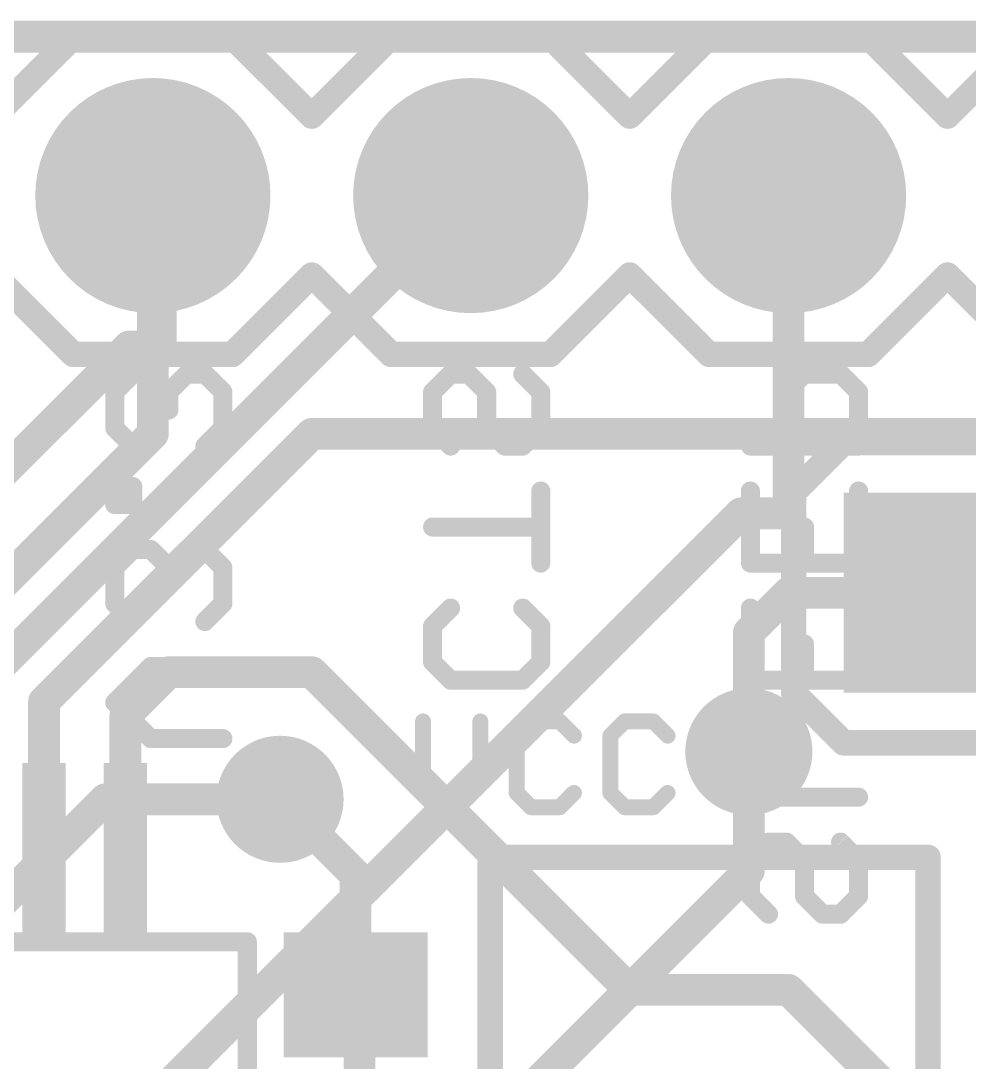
# Model space of a CAD drawing. Extents: x -17 to 90, y -12 to 22.
# Drawn here: x 16.72 to 24.3, y 13.39 to 21.72 of the extents above; entities that cross this region are included whole.
import ezdxf

# ---------------------------------------------------------------- set-up
doc = ezdxf.new("R2010")
doc.units = 0
for name, color, linetype in [('1', 12, 'CONTINUOUS'), ('16', 132, 'CONTINUOUS'), ('17', 110, 'CONTINUOUS'), ('18', 110, 'CONTINUOUS'), ('20', 53, 'CONTINUOUS'), ('21', 41, 'CONTINUOUS'), ('22', 40, 'CONTINUOUS'), ('51', 53, 'CONTINUOUS')]:
    doc.layers.add(name, color=color, linetype=linetype)

# ---------------------------------------------------------------- blocks, each defined once
blk = doc.blocks.new('RECT')
blk.add_solid([(-0.5, -0.5), (0.5, -0.5), (-0.5, 0.5), (0.5, 0.5)])
blk = doc.blocks.new('ROUNDP')
at = {"const_width": 0.5}
blk.add_lwpolyline([(0, -0.25, 1), (0, 0.25, 1), (0, -0.25)], format="xyb", dxfattribs=at)
blk = doc.blocks.new('ROUNDV')
at = {"const_width": 0.5}
blk.add_lwpolyline([(0, -0.25, 1), (0, 0.25, 1), (0, -0.25)], format="xyb", dxfattribs=at)

msp = doc.modelspace()

# ---------------------------------------------------------------- linework, layer by layer
at = {"layer": '1', "const_width": 0.254}
for points in [[(1.27, 21.59), (31.75, 21.59)], [(17.78, 18.415), (17.78, 20.32)], [(17.78, 18.415), (16.26, 16.895)], [(16.91, 16.275), (19.05, 18.415)], [(19.05, 18.415), (27.94, 18.415)], [(22.86, 17.145), (22.5425, 16.8275)], [(22.86, 17.145), (24, 17.145)], [(22.5425, 16.8275), (22.5425, 15.875)], [(17.56, 16.163), (17.907, 16.51)], [(17.907, 16.51), (19.05, 16.51)], [(21.59, 13.97), (19.05, 16.51)], [(16.91, 15.086), (16.91, 16.275)], [(17.56, 15.086), (17.56, 16.163)], [(19.4, 14.89), (18.796, 15.494)], [(19.4, 13.93), (19.4, 14.89)], [(22.86, 13.97), (21.59, 13.97)], [(24.13, 12.7), (22.86, 13.97)], [(19.431, 13.899), (19.4, 13.93)], [(19.431, 12.7), (19.431, 13.899)]]:
    msp.add_lwpolyline(points, dxfattribs=at)
at = {"layer": '1', "const_width": 0.127}
for points in [[(17.8435, 20.32, 1), (17.7165, 20.32)], [(17.8249, 18.3701, 1), (17.7351, 18.4599)], [(19.05, 18.4785, 1), (19.05, 18.3515)], [(19.0949, 18.3701, 1), (19.0051, 18.4599)], [(17.7165, 18.415, 1), (17.8435, 18.415)], [(22.86, 17.2085, 1), (22.86, 17.0815)], [(22.9049, 17.1001, 1), (22.8151, 17.1899)], [(24, 17.0815, 1), (24, 17.2085)], [(22.606, 16.8275, 1), (22.479, 16.8275)], [(22.4976, 16.8724, 1), (22.5874, 16.7826)], [(17.907, 16.5735, 1), (17.907, 16.4465)], [(17.9519, 16.4651, 1), (17.8621, 16.5549)], [(19.0949, 16.5549, 1), (19.0051, 16.4651)], [(19.05, 16.4465, 1), (19.05, 16.5735)], [(16.9735, 16.275, 1), (16.8465, 16.275)], [(16.8651, 16.3199, 1), (16.9549, 16.2301)], [(17.6235, 16.163, 1), (17.4965, 16.163)], [(17.5151, 16.2079, 1), (17.6049, 16.1181)], [(22.479, 15.875, 1), (22.606, 15.875)], [(18.8409, 15.5389, 1), (18.7511, 15.4491)], [(16.8465, 15.086, 1), (16.9735, 15.086)], [(17.4965, 15.086, 1), (17.6235, 15.086)], [(19.4635, 14.89, 1), (19.3365, 14.89)], [(19.3551, 14.8451, 1), (19.4449, 14.9349)], [(21.59, 14.0335, 1), (21.59, 13.9065)], [(21.5451, 13.9251, 1), (21.6349, 14.0149)], [(22.9049, 14.0149, 1), (22.8151, 13.9251)], [(22.86, 13.9065, 1), (22.86, 14.0335)], [(19.4449, 13.9749, 1), (19.3551, 13.8851)], [(19.3365, 13.93, 1), (19.4635, 13.93)], [(19.4945, 13.899, 1), (19.3675, 13.899)], [(19.3861, 13.8541, 1), (19.4759, 13.9439)]]:
    msp.add_lwpolyline(points, format="xyb", dxfattribs=at)
at = {"layer": '16', "const_width": 0.254}
for points in [[(1.27, 21.59), (31.75, 21.59)], [(20.32, 20.32), (12.954, 12.954)], [(17.8435, 20.2565), (17.78, 20.32)], [(22.86, 20.32), (22.86, 17.78)], [(17.8435, 19.1135), (17.8435, 20.2565)], [(17.5895, 19.1135), (7.874, 9.398)], [(17.8435, 19.1135), (17.5895, 19.1135)], [(22.479, 17.78), (16.002, 11.303)], [(22.86, 17.78), (22.479, 17.78)], [(22.5425, 14.9225), (22.5425, 15.875)], [(17.399, 15.494), (14.605, 12.7)], [(18.796, 15.494), (17.399, 15.494)], [(22.5425, 14.9225), (20.32, 12.7)]]:
    msp.add_lwpolyline(points, dxfattribs=at)
at = {"layer": '16', "const_width": 0.127}
for points in [[(17.8249, 20.3649, 1), (17.7351, 20.2751)], [(20.3649, 20.2751, 1), (20.2751, 20.3649)], [(22.9235, 20.32, 1), (22.7965, 20.32)], [(17.907, 20.2565, 1), (17.78, 20.2565)], [(17.7986, 20.2116, 1), (17.8884, 20.3014)], [(17.5895, 19.177, 1), (17.5895, 19.05)], [(17.6344, 19.0686, 1), (17.5446, 19.1584)], [(17.8435, 19.05, 1), (17.8435, 19.177)], [(17.78, 19.1135, 1), (17.907, 19.1135)], [(22.479, 17.8435, 1), (22.479, 17.7165)], [(22.5239, 17.7351, 1), (22.4341, 17.8249)], [(22.86, 17.7165, 1), (22.86, 17.8435)], [(22.7965, 17.78, 1), (22.9235, 17.78)], [(22.606, 15.875, 1), (22.479, 15.875)], [(17.399, 15.5575, 1), (17.399, 15.4305)], [(17.4439, 15.4491, 1), (17.3541, 15.5389)], [(18.796, 15.4305, 1), (18.796, 15.5575)], [(22.479, 14.9225, 1), (22.606, 14.9225)], [(22.5874, 14.8776, 1), (22.4976, 14.9674)]]:
    msp.add_lwpolyline(points, format="xyb", dxfattribs=at)
at = {"layer": '20', "const_width": 0.2032}
msp.add_lwpolyline([(1.27, 21.59), (31.75, 21.59)], dxfattribs=at)
at = {"layer": '21'}
for points, const_width in [([(16.51, 20.955), (17.145, 21.59)], 0.2032), ([(17.145, 21.59), (18.415, 21.59)], 0.2032), ([(18.415, 21.59), (19.05, 20.955)], 0.2032), ([(19.05, 20.955), (19.685, 21.59)], 0.2032), ([(19.685, 21.59), (20.955, 21.59)], 0.2032), ([(20.955, 21.59), (21.59, 20.955)], 0.2032), ([(22.225, 21.59), (21.59, 20.955)], 0.2032), ([(22.225, 21.59), (23.495, 21.59)], 0.2032), ([(23.495, 21.59), (24.13, 20.955)], 0.2032), ([(24.765, 21.59), (24.13, 20.955)], 0.2032), ([(17.145, 19.05), (16.51, 19.685)], 0.2032), ([(19.05, 19.685), (18.415, 19.05)], 0.2032), ([(19.685, 19.05), (19.05, 19.685)], 0.2032), ([(21.59, 19.685), (20.955, 19.05)], 0.2032), ([(21.59, 19.685), (22.225, 19.05)], 0.2032), ([(24.13, 19.685), (23.495, 19.05)], 0.2032), ([(24.13, 19.685), (24.765, 19.05)], 0.2032), ([(18.415, 19.05), (17.145, 19.05)], 0.2032), ([(20.955, 19.05), (19.685, 19.05)], 0.2032), ([(23.495, 19.05), (22.225, 19.05)], 0.2032), ([(23.3, 18.345), (22.9, 17.945)], 0.2032), ([(24.4, 18.345), (23.3, 18.345)], 0.2032), ([(22.9, 17.945), (22.9, 16.345)], 0.2032), ([(22.9, 16.345), (23.3, 15.945)], 0.2032), ([(19.939, 16.1169), (19.939, 15.6593)], 0.127), ([(20.3966, 15.6593), (20.3966, 16.1169)], 0.127), ([(20.8018, 16.1169), (20.6874, 16.0025)], 0.127), ([(21.0306, 16.1169), (20.8018, 16.1169)], 0.127), ([(21.145, 16.0025), (21.0306, 16.1169)], 0.127), ([(21.5502, 16.1169), (21.4358, 16.0025)], 0.127), ([(21.779, 16.1169), (21.5502, 16.1169)], 0.127), ([(21.8934, 16.0025), (21.779, 16.1169)], 0.127), ([(20.6874, 16.0025), (20.6874, 15.5449)], 0.127), ([(21.4358, 16.0025), (21.4358, 15.5449)], 0.127), ([(23.3, 15.945), (24.4, 15.945)], 0.2032), ([(19.939, 15.6593), (20.1678, 15.4305)], 0.127), ([(20.1678, 15.4305), (20.3966, 15.6593)], 0.127), ([(20.6874, 15.5449), (20.8018, 15.4305)], 0.127), ([(21.0306, 15.4305), (21.145, 15.5449)], 0.127), ([(21.4358, 15.5449), (21.5502, 15.4305)], 0.127), ([(21.779, 15.4305), (21.8934, 15.5449)], 0.127), ([(20.8018, 15.4305), (21.0306, 15.4305)], 0.127), ([(21.5502, 15.4305), (21.779, 15.4305)], 0.127), ([(23.975, 15.03), (20.475, 15.03)], 0.2032), ([(20.475, 15.03), (20.475, 7.83)], 0.2032), ([(23.975, 7.83), (23.975, 15.03)], 0.2032), ([(8.135, 14.355), (18.535, 14.355)], 0.1524), ([(18.535, 14.355), (18.535, 8.505)], 0.1524)]:
    msp.add_lwpolyline(points, dxfattribs=dict(at, const_width=const_width))
for points, const_width in [([(17.145, 21.6408, 1), (17.145, 21.5392)], 0.1016), ([(17.1809, 21.5541, 1), (17.1091, 21.6259)], 0.1016), ([(18.4509, 21.6259, 1), (18.3791, 21.5541)], 0.1016), ([(18.415, 21.5392, 1), (18.415, 21.6408)], 0.1016), ([(19.685, 21.6408, 1), (19.685, 21.5392)], 0.1016), ([(19.7209, 21.5541, 1), (19.6491, 21.6259)], 0.1016), ([(20.9909, 21.6259, 1), (20.9191, 21.5541)], 0.1016), ([(20.955, 21.5392, 1), (20.955, 21.6408)], 0.1016), ([(22.225, 21.6408, 1), (22.225, 21.5392)], 0.1016), ([(22.2609, 21.5541, 1), (22.1891, 21.6259)], 0.1016), ([(23.5309, 21.6259, 1), (23.4591, 21.5541)], 0.1016), ([(23.495, 21.5392, 1), (23.495, 21.6408)], 0.1016), ([(19.0141, 20.9909, 1), (19.0859, 20.9191)], 0.1016), ([(19.0141, 20.9191, 1), (19.0859, 20.9909)], 0.1016), ([(21.5541, 20.9909, 1), (21.6259, 20.9191)], 0.1016), ([(21.5541, 20.9191, 1), (21.6259, 20.9909)], 0.1016), ([(24.0941, 20.9909, 1), (24.1659, 20.9191)], 0.1016), ([(24.0941, 20.9191, 1), (24.1659, 20.9909)], 0.1016), ([(19.0859, 19.7209, 1), (19.0141, 19.6491)], 0.1016), ([(19.0859, 19.6491, 1), (19.0141, 19.7209)], 0.1016), ([(21.6259, 19.7209, 1), (21.5541, 19.6491)], 0.1016), ([(21.6259, 19.6491, 1), (21.5541, 19.7209)], 0.1016), ([(24.1659, 19.7209, 1), (24.0941, 19.6491)], 0.1016), ([(24.1659, 19.6491, 1), (24.0941, 19.7209)], 0.1016), ([(17.145, 19.1008, 1), (17.145, 18.9992)], 0.1016), ([(18.415, 18.9992, 1), (18.415, 19.1008)], 0.1016), ([(19.685, 19.1008, 1), (19.685, 18.9992)], 0.1016), ([(20.955, 18.9992, 1), (20.955, 19.1008)], 0.1016), ([(22.225, 19.1008, 1), (22.225, 18.9992)], 0.1016), ([(23.495, 18.9992, 1), (23.495, 19.1008)], 0.1016), ([(17.1091, 19.0141, 1), (17.1809, 19.0859)], 0.1016), ([(18.3791, 19.0859, 1), (18.4509, 19.0141)], 0.1016), ([(19.6491, 19.0141, 1), (19.7209, 19.0859)], 0.1016), ([(20.9191, 19.0859, 1), (20.9909, 19.0141)], 0.1016), ([(22.1891, 19.0141, 1), (22.2609, 19.0859)], 0.1016), ([(23.4591, 19.0859, 1), (23.5309, 19.0141)], 0.1016), ([(23.3, 18.3958, 1), (23.3, 18.2942)], 0.1016), ([(23.3359, 18.3091, 1), (23.2641, 18.3809)], 0.1016), ([(22.9508, 17.945, 1), (22.8492, 17.945)], 0.1016), ([(22.8641, 17.9809, 1), (22.9359, 17.9091)], 0.1016), ([(22.9359, 16.3809, 1), (22.8641, 16.3091)], 0.1016), ([(22.8492, 16.345, 1), (22.9508, 16.345)], 0.1016), ([(19.9707, 16.1169, 1), (19.9073, 16.1169)], 0.0635), ([(20.4283, 16.1169, 1), (20.3648, 16.1169)], 0.0635), ([(20.8018, 16.1486, 1), (20.8018, 16.0851)], 0.0635), ([(20.8243, 16.0944, 1), (20.7794, 16.1393)], 0.0635), ([(21.0531, 16.1393, 1), (21.0082, 16.0944)], 0.0635), ([(21.0306, 16.0851, 1), (21.0306, 16.1486)], 0.0635), ([(21.5502, 16.1486, 1), (21.5502, 16.0851)], 0.0635), ([(21.5727, 16.0944, 1), (21.5278, 16.1393)], 0.0635), ([(21.8015, 16.1393, 1), (21.7566, 16.0944)], 0.0635), ([(21.779, 16.0851, 1), (21.779, 16.1486)], 0.0635), ([(20.7192, 16.0025, 1), (20.6557, 16.0025)], 0.0635), ([(20.665, 16.0249, 1), (20.7099, 15.98)], 0.0635), ([(21.1226, 15.98, 1), (21.1675, 16.0249)], 0.0635), ([(21.4676, 16.0025, 1), (21.4041, 16.0025)], 0.0635), ([(21.4134, 16.0249, 1), (21.4583, 15.98)], 0.0635), ([(21.871, 15.98, 1), (21.9159, 16.0249)], 0.0635), ([(23.3, 15.9958, 1), (23.3, 15.8942)], 0.1016), ([(23.2641, 15.9091, 1), (23.3359, 15.9809)], 0.1016), ([(19.9615, 15.6817, 1), (19.9165, 15.6368)], 0.0635), ([(19.9073, 15.6593, 1), (19.9707, 15.6593)], 0.0635), ([(20.3648, 15.6593, 1), (20.4283, 15.6593)], 0.0635), ([(20.419, 15.6368, 1), (20.3741, 15.6817)], 0.0635), ([(20.6557, 15.5449, 1), (20.7192, 15.5449)], 0.0635), ([(20.7099, 15.5673, 1), (20.665, 15.5224)], 0.0635), ([(21.1675, 15.5224, 1), (21.1226, 15.5673)], 0.0635), ([(21.4583, 15.5673, 1), (21.4134, 15.5224)], 0.0635), ([(21.4041, 15.5449, 1), (21.4676, 15.5449)], 0.0635), ([(21.9159, 15.5224, 1), (21.871, 15.5673)], 0.0635), ([(20.1453, 15.453, 1), (20.1902, 15.408)], 0.0635), ([(20.1453, 15.408, 1), (20.1902, 15.453)], 0.0635), ([(20.8018, 15.4623, 1), (20.8018, 15.3987)], 0.0635), ([(20.7794, 15.408, 1), (20.8243, 15.453)], 0.0635), ([(21.0082, 15.453, 1), (21.0531, 15.408)], 0.0635), ([(21.0306, 15.3987, 1), (21.0306, 15.4623)], 0.0635), ([(21.5502, 15.4623, 1), (21.5502, 15.3987)], 0.0635), ([(21.5278, 15.408, 1), (21.5727, 15.453)], 0.0635), ([(21.7566, 15.453, 1), (21.8015, 15.408)], 0.0635), ([(21.779, 15.3987, 1), (21.779, 15.4623)], 0.0635), ([(20.475, 15.0808, 1), (20.475, 14.9792)], 0.1016), ([(20.5258, 15.03, 1), (20.4242, 15.03)], 0.1016), ([(24.0258, 15.03, 1), (23.9242, 15.03)], 0.1016), ([(23.975, 14.9792, 1), (23.975, 15.0808)], 0.1016), ([(18.5731, 14.355, 1), (18.4969, 14.355)], 0.0762), ([(18.535, 14.3169, 1), (18.535, 14.3931)], 0.0762)]:
    msp.add_lwpolyline(points, format="xyb", dxfattribs=dict(at, const_width=const_width))
at = {"layer": '22', "const_width": 0.1524}
for points in [[(17.6193, 18.8939), (17.4752, 18.7499)], [(17.7633, 18.8939), (17.6193, 18.8939)], [(17.9074, 18.7499), (17.7633, 18.8939)], [(18.0514, 18.8939), (17.9074, 18.7499)], [(18.1955, 18.8939), (18.0514, 18.8939)], [(18.3395, 18.7499), (18.1955, 18.8939)], [(20.1593, 18.8939), (20.0152, 18.7499)], [(20.3033, 18.8939), (20.1593, 18.8939)], [(20.4474, 18.7499), (20.3033, 18.8939)], [(20.7355, 18.8939), (20.8795, 18.7499)], [(22.9874, 18.8939), (22.8433, 18.7498)], [(23.2755, 18.8939), (22.9874, 18.8939)], [(23.4195, 18.7498), (23.2755, 18.8939)], [(17.4752, 18.7499), (17.4752, 18.4617)], [(17.9074, 18.7499), (17.9074, 18.6058)], [(18.3395, 18.4617), (18.3395, 18.7499)], [(20.0152, 18.7499), (20.0152, 18.4617)], [(20.4474, 18.4617), (20.4474, 18.7499)], [(20.8795, 18.7499), (20.8795, 18.4617)], [(22.8433, 18.7498), (22.8433, 18.3177)], [(23.4195, 18.3177), (23.4195, 18.7498)], [(17.4752, 18.4617), (17.6193, 18.3177)], [(18.1955, 18.3177), (18.3395, 18.4617)], [(20.0152, 18.4617), (20.1593, 18.3177)], [(20.5914, 18.3177), (20.4474, 18.4617)], [(20.8795, 18.4617), (20.7355, 18.3177)], [(20.7355, 18.3177), (20.5914, 18.3177)], [(22.5552, 18.3177), (23.4195, 18.3177)], [(17.6193, 17.994), (17.4752, 17.994)], [(17.4752, 17.994), (17.4752, 17.8499)], [(17.6193, 17.8499), (17.6193, 17.994)], [(20.8795, 17.3822), (20.8795, 17.9584)], [(22.5552, 17.3822), (22.5552, 17.9584)], [(23.4195, 17.9584), (23.4195, 17.3822)], [(17.4752, 17.8499), (17.6193, 17.8499)], [(20.0152, 17.6703), (20.8795, 17.6703)], [(22.9874, 17.3822), (22.9874, 17.6703)], [(17.6193, 17.4906), (17.4752, 17.3466)], [(17.7633, 17.4906), (17.6193, 17.4906)], [(17.9074, 17.3466), (17.7633, 17.4906)], [(18.0514, 17.4906), (17.9074, 17.3466)], [(18.1955, 17.4906), (18.0514, 17.4906)], [(18.3395, 17.3466), (18.1955, 17.4906)], [(17.4752, 17.3466), (17.4752, 17.0585)], [(17.9074, 17.3466), (17.9074, 17.2025)], [(18.3395, 17.0585), (18.3395, 17.3466)], [(23.4195, 17.3822), (22.5552, 17.3822)], [(17.4752, 17.0585), (17.6193, 16.9144)], [(18.1955, 16.9144), (18.3395, 17.0585)], [(20.0152, 16.8788), (20.1593, 17.0229)], [(20.7355, 17.0229), (20.8795, 16.8788)], [(22.5552, 16.4466), (22.5552, 17.0229)], [(23.4195, 17.0229), (23.4195, 16.4466)], [(20.0152, 16.5907), (20.0152, 16.8788)], [(20.8795, 16.8788), (20.8795, 16.5907)], [(22.9874, 16.4466), (22.9874, 16.7348)], [(20.1593, 16.4466), (20.0152, 16.5907)], [(20.8795, 16.5907), (20.7355, 16.4466)], [(17.4752, 16.267), (17.7633, 16.5551)], [(17.7633, 16.5551), (18.3395, 16.5551)], [(20.7355, 16.4466), (20.1593, 16.4466)], [(23.4195, 16.4466), (22.5552, 16.4466)], [(17.7633, 15.9789), (17.4752, 16.267)], [(22.5552, 15.5111), (22.5552, 16.0873)], [(18.3395, 15.9789), (17.7633, 15.9789)], [(23.4195, 15.5111), (22.5552, 15.5111)], [(22.6993, 15.1518), (22.5552, 15.0078)], [(22.8433, 15.1518), (22.6993, 15.1518)], [(22.9874, 15.0078), (22.8433, 15.1518)], [(23.2755, 15.1518), (23.4195, 15.0078)], [(22.5552, 15.0078), (22.5552, 14.7197)], [(22.9874, 14.7197), (22.9874, 15.0078)], [(23.4195, 15.0078), (23.4195, 14.7197)], [(22.5552, 14.7197), (22.6993, 14.5756)], [(23.1314, 14.5756), (22.9874, 14.7197)], [(23.4195, 14.7197), (23.2755, 14.5756)], [(23.2755, 14.5756), (23.1314, 14.5756)]]:
    msp.add_lwpolyline(points, dxfattribs=at)
at = {"layer": '22', "const_width": 0.0762}
for points in [[(17.6193, 18.932, 1), (17.6193, 18.8558)], [(17.6462, 18.867, 1), (17.5923, 18.9208)], [(17.7903, 18.9208, 1), (17.7364, 18.867)], [(17.7633, 18.8558, 1), (17.7633, 18.932)], [(18.0514, 18.932, 1), (18.0514, 18.8558)], [(18.0784, 18.867, 1), (18.0245, 18.9208)], [(18.2224, 18.9208, 1), (18.1685, 18.867)], [(18.1955, 18.8558, 1), (18.1955, 18.932)], [(20.1593, 18.932, 1), (20.1593, 18.8558)], [(20.1862, 18.867, 1), (20.1323, 18.9208)], [(20.3303, 18.9208, 1), (20.2764, 18.867)], [(20.3033, 18.8558, 1), (20.3033, 18.932)], [(20.7624, 18.9208, 1), (20.7085, 18.867)], [(22.9874, 18.932, 1), (22.9874, 18.8558)], [(23.0143, 18.867, 1), (22.9604, 18.9208)], [(23.3024, 18.9208, 1), (23.2485, 18.867)], [(23.2755, 18.8558, 1), (23.2755, 18.932)], [(17.5133, 18.7499, 1), (17.4371, 18.7499)], [(17.4483, 18.7768, 1), (17.5021, 18.7229)], [(17.8804, 18.7768, 1), (17.9343, 18.7229)], [(17.9455, 18.7499, 1), (17.8693, 18.7499)], [(17.8804, 18.7229, 1), (17.9343, 18.7768)], [(18.3776, 18.7499, 1), (18.3014, 18.7499)], [(18.3126, 18.7229, 1), (18.3665, 18.7768)], [(20.0533, 18.7499, 1), (19.9771, 18.7499)], [(19.9883, 18.7768, 1), (20.0421, 18.7229)], [(20.4855, 18.7499, 1), (20.4093, 18.7499)], [(20.4204, 18.7229, 1), (20.4743, 18.7768)], [(20.9176, 18.7499, 1), (20.8414, 18.7499)], [(20.8526, 18.7229, 1), (20.9065, 18.7768)], [(22.8814, 18.7498, 1), (22.8052, 18.7498)], [(22.8164, 18.7768, 1), (22.8703, 18.7229)], [(23.4576, 18.7498, 1), (23.3814, 18.7498)], [(23.3926, 18.7229, 1), (23.4465, 18.7768)], [(17.8693, 18.6058, 1), (17.9455, 18.6058)], [(17.5021, 18.4887, 1), (17.4483, 18.4348)], [(17.4371, 18.4617, 1), (17.5133, 18.4617)], [(18.3014, 18.4617, 1), (18.3776, 18.4617)], [(18.3665, 18.4348, 1), (18.3126, 18.4887)], [(20.0421, 18.4887, 1), (19.9883, 18.4348)], [(19.9771, 18.4617, 1), (20.0533, 18.4617)], [(20.4743, 18.4887, 1), (20.4204, 18.4348)], [(20.4093, 18.4617, 1), (20.4855, 18.4617)], [(20.8414, 18.4617, 1), (20.9176, 18.4617)], [(20.9065, 18.4348, 1), (20.8526, 18.4887)], [(17.5923, 18.2907, 1), (17.6462, 18.3446)], [(18.1685, 18.3446, 1), (18.2224, 18.2907)], [(20.1323, 18.2907, 1), (20.1862, 18.3446)], [(20.5914, 18.3558, 1), (20.5914, 18.2796)], [(20.5645, 18.2907, 1), (20.6184, 18.3446)], [(20.7085, 18.3446, 1), (20.7624, 18.2907)], [(20.7355, 18.2796, 1), (20.7355, 18.3558)], [(22.5552, 18.3558, 1), (22.5552, 18.2796)], [(22.8052, 18.3177, 1), (22.8814, 18.3177)], [(23.3814, 18.3177, 1), (23.4576, 18.3177)], [(23.4195, 18.2796, 1), (23.4195, 18.3558)], [(17.4752, 18.0321, 1), (17.4752, 17.9559)], [(17.5133, 17.994, 1), (17.4371, 17.994)], [(17.6574, 17.994, 1), (17.5812, 17.994)], [(17.6193, 17.9559, 1), (17.6193, 18.0321)], [(20.9176, 17.9584, 1), (20.8414, 17.9584)], [(22.5933, 17.9584, 1), (22.5171, 17.9584)], [(23.4576, 17.9584, 1), (23.3814, 17.9584)], [(17.4752, 17.888, 1), (17.4752, 17.8118)], [(17.6193, 17.8118, 1), (17.6193, 17.888)], [(17.4371, 17.8499, 1), (17.5133, 17.8499)], [(17.5812, 17.8499, 1), (17.6574, 17.8499)], [(20.0152, 17.7084, 1), (20.0152, 17.6322)], [(20.8795, 17.6322, 1), (20.8795, 17.7084)], [(23.0255, 17.6703, 1), (22.9493, 17.6703)], [(17.6193, 17.5287, 1), (17.6193, 17.4525)], [(17.6462, 17.4637, 1), (17.5923, 17.5176)], [(17.7903, 17.5176, 1), (17.7364, 17.4637)], [(17.7633, 17.4525, 1), (17.7633, 17.5287)], [(18.0514, 17.5287, 1), (18.0514, 17.4525)], [(18.0784, 17.4637, 1), (18.0245, 17.5176)], [(18.2224, 17.5176, 1), (18.1685, 17.4637)], [(18.1955, 17.4525, 1), (18.1955, 17.5287)], [(17.5133, 17.3466, 1), (17.4371, 17.3466)], [(17.4483, 17.3735, 1), (17.5021, 17.3196)], [(17.8804, 17.3735, 1), (17.9343, 17.3196)], [(17.9455, 17.3466, 1), (17.8693, 17.3466)], [(17.8804, 17.3196, 1), (17.9343, 17.3735)], [(18.3776, 17.3466, 1), (18.3014, 17.3466)], [(18.3126, 17.3196, 1), (18.3665, 17.3735)], [(20.8414, 17.3822, 1), (20.9176, 17.3822)], [(22.5552, 17.4203, 1), (22.5552, 17.3441)], [(22.5171, 17.3822, 1), (22.5933, 17.3822)], [(22.9493, 17.3822, 1), (23.0255, 17.3822)], [(23.3814, 17.3822, 1), (23.4576, 17.3822)], [(23.4195, 17.3441, 1), (23.4195, 17.4203)], [(17.8693, 17.2025, 1), (17.9455, 17.2025)], [(17.5021, 17.0854, 1), (17.4483, 17.0315)], [(17.4371, 17.0585, 1), (17.5133, 17.0585)], [(18.3014, 17.0585, 1), (18.3776, 17.0585)], [(18.3665, 17.0315, 1), (18.3126, 17.0854)], [(20.1862, 16.9959, 1), (20.1323, 17.0498)], [(20.7624, 17.0498, 1), (20.7085, 16.9959)], [(22.5933, 17.0229, 1), (22.5171, 17.0229)], [(23.4576, 17.0229, 1), (23.3814, 17.0229)], [(17.5923, 16.8875, 1), (17.6462, 16.9413)], [(18.1685, 16.9413, 1), (18.2224, 16.8875)], [(20.0533, 16.8788, 1), (19.9771, 16.8788)], [(19.9883, 16.9058, 1), (20.0421, 16.8519)], [(20.9176, 16.8788, 1), (20.8414, 16.8788)], [(20.8526, 16.8519, 1), (20.9065, 16.9058)], [(23.0255, 16.7348, 1), (22.9493, 16.7348)], [(20.0421, 16.6176, 1), (19.9883, 16.5638)], [(20.9065, 16.5638, 1), (20.8526, 16.6176)], [(17.7633, 16.5932, 1), (17.7633, 16.517)], [(17.7903, 16.5282, 1), (17.7364, 16.5821)], [(18.3395, 16.517, 1), (18.3395, 16.5932)], [(19.9771, 16.5907, 1), (20.0533, 16.5907)], [(20.8414, 16.5907, 1), (20.9176, 16.5907)], [(20.1593, 16.4847, 1), (20.1593, 16.4085)], [(20.1323, 16.4197, 1), (20.1862, 16.4736)], [(20.7085, 16.4736, 1), (20.7624, 16.4197)], [(20.7355, 16.4085, 1), (20.7355, 16.4847)], [(22.5552, 16.4847, 1), (22.5552, 16.4085)], [(22.5171, 16.4466, 1), (22.5933, 16.4466)], [(22.9493, 16.4466, 1), (23.0255, 16.4466)], [(23.3814, 16.4466, 1), (23.4576, 16.4466)], [(23.4195, 16.4085, 1), (23.4195, 16.4847)], [(17.5021, 16.2939, 1), (17.4483, 16.2401)], [(17.4483, 16.2939, 1), (17.5021, 16.2401)], [(22.5933, 16.0873, 1), (22.5171, 16.0873)], [(17.7633, 16.017, 1), (17.7633, 15.9408)], [(17.7364, 15.9519, 1), (17.7903, 16.0058)], [(18.3395, 15.9408, 1), (18.3395, 16.017)], [(22.5552, 15.5492, 1), (22.5552, 15.473)], [(23.4195, 15.473, 1), (23.4195, 15.5492)], [(22.5171, 15.5111, 1), (22.5933, 15.5111)], [(22.6993, 15.1899, 1), (22.6993, 15.1137)], [(22.7262, 15.1249, 1), (22.6723, 15.1788)], [(22.8703, 15.1788, 1), (22.8164, 15.1249)], [(22.8433, 15.1137, 1), (22.8433, 15.1899)], [(23.3024, 15.1788, 1), (23.2485, 15.1249)], [(22.5933, 15.0078, 1), (22.5171, 15.0078)], [(22.5283, 15.0347, 1), (22.5821, 14.9808)], [(23.0255, 15.0078, 1), (22.9493, 15.0078)], [(22.9604, 14.9808, 1), (23.0143, 15.0347)], [(23.4576, 15.0078, 1), (23.3814, 15.0078)], [(23.3926, 14.9808, 1), (23.4465, 15.0347)], [(22.5821, 14.7466, 1), (22.5283, 14.6927)], [(22.5171, 14.7197, 1), (22.5933, 14.7197)], [(23.0143, 14.7466, 1), (22.9604, 14.6927)], [(22.9493, 14.7197, 1), (23.0255, 14.7197)], [(23.3814, 14.7197, 1), (23.4576, 14.7197)], [(23.4465, 14.6927, 1), (23.3926, 14.7466)], [(23.1314, 14.6137, 1), (23.1314, 14.5375)], [(23.2755, 14.5375, 1), (23.2755, 14.6137)], [(22.6723, 14.5487, 1), (22.7262, 14.6025)], [(23.1045, 14.5487, 1), (23.1584, 14.6025)], [(23.2485, 14.6025, 1), (23.3024, 14.5487)]]:
    msp.add_lwpolyline(points, format="xyb", dxfattribs=at)

# ---------------------------------------------------------------- block references
at = {"layer": '1', "xscale": 1.6, "yscale": 1.4, "rotation": 270}
msp.add_blockref('RECT', (24, 17.145), dxfattribs=at)
at = {"layer": '1', "xscale": 0.348, "yscale": 1.397}
for p in [(16.91, 15.086), (17.56, 15.086)]:
    msp.add_blockref('RECT', p, dxfattribs=at)
at = {"layer": '1', "yscale": 1.15, "rotation": 90}
msp.add_blockref('RECT', (19.4, 13.93), dxfattribs=at)
at = {"layer": '17', "xscale": 1.8796, "yscale": 1.8796, "rotation": 90}
for p in [(17.78, 20.32), (17.78, 20.32), (20.32, 20.32), (20.32, 20.32), (22.86, 20.32), (22.86, 20.32)]:
    msp.add_blockref('ROUNDP', p, dxfattribs=at)
at = {"layer": '18', "xscale": 1.016, "yscale": 1.016}
for p in [(22.5425, 15.875), (22.5425, 15.875), (18.796, 15.494), (18.796, 15.494)]:
    msp.add_blockref('ROUNDV', p, dxfattribs=at)
at = {"layer": '51'}
for p, xscale, yscale in [((17.78, 20.32), 0.508, 0.508), ((20.32, 20.32), 0.508, 0.508), ((22.86, 20.32), 0.508, 0.508), ((16.91, 14.8628), 0.325, 0.9344), ((17.56, 14.8628), 0.325, 0.9344)]:
    msp.add_blockref('RECT', p, dxfattribs=dict(at, xscale=xscale, yscale=yscale))

doc.saveas('drawing.dxf')
